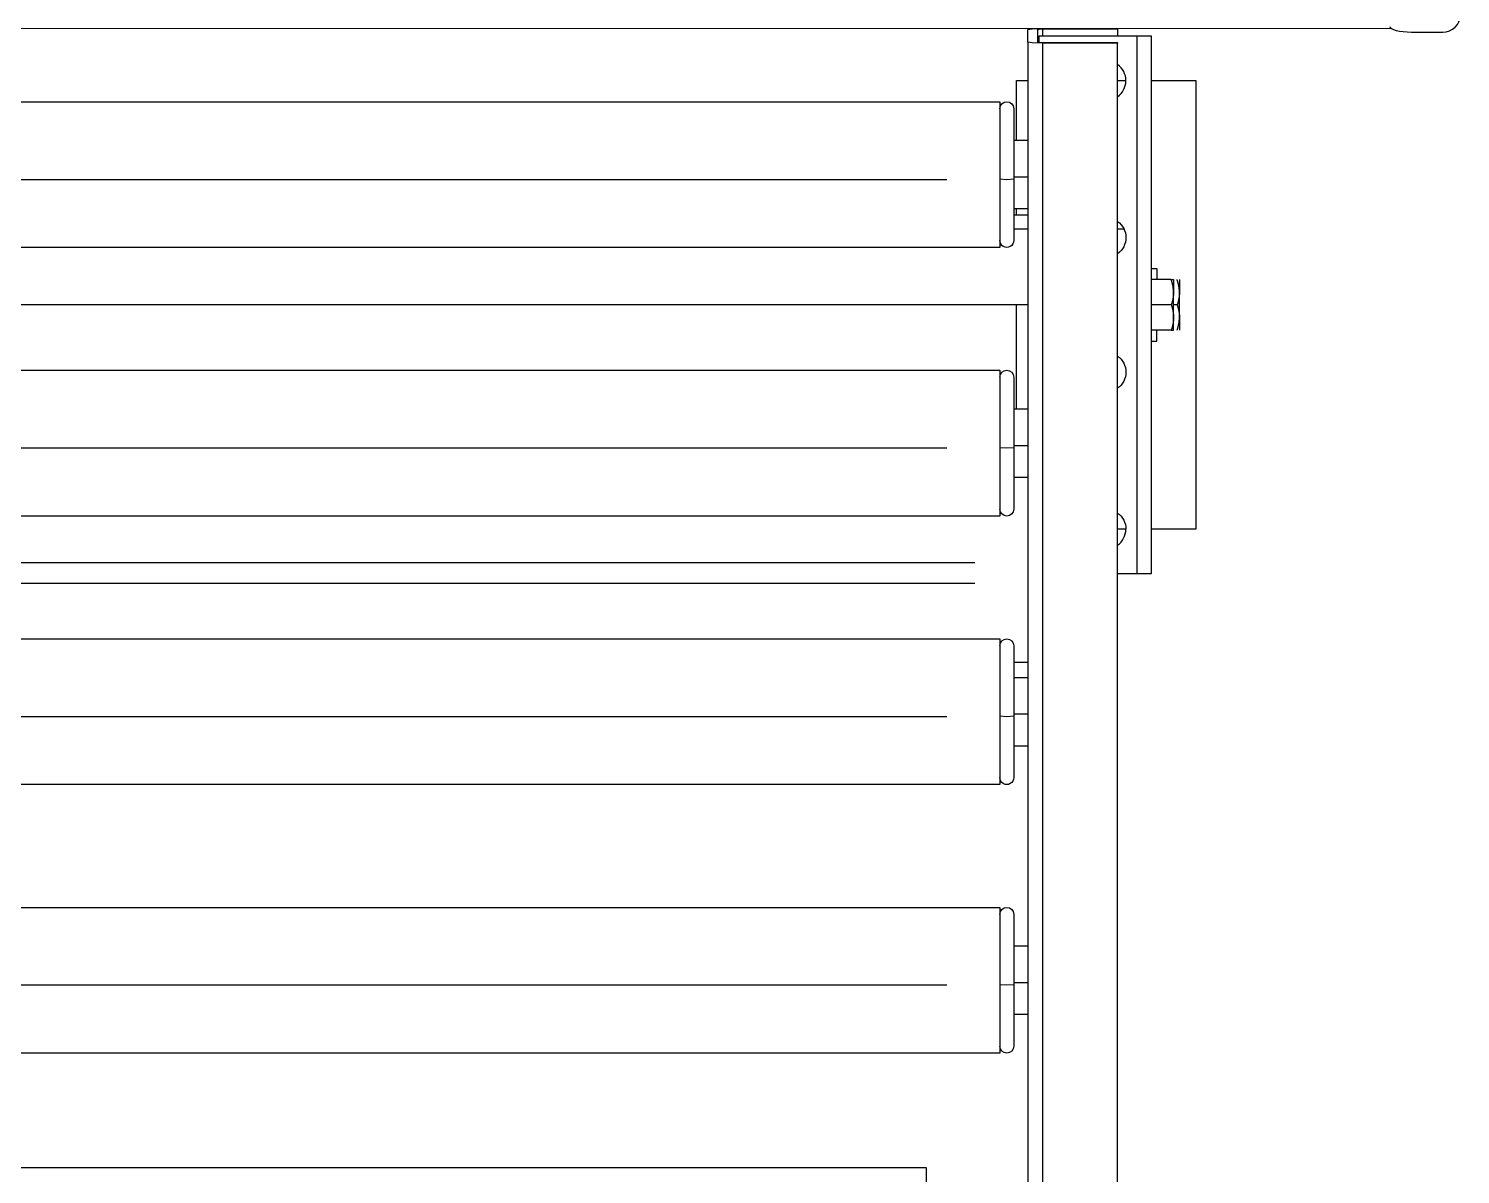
# Model space of a CAD drawing. Header units: millimetres. Extents: x -187347 to 135007, y -6415 to 292048.
# Drawn here: x -50210.1 to -49804.6, y 20953.1 to 21277.5 of the extents above; entities that cross this region are included whole.
import ezdxf

# ---------------------------------------------------------------- set-up
doc = ezdxf.new("R2010")
doc.units = ezdxf.units.MM
doc.header["$LTSCALE"] = 100
doc.layers.get('0').update_dxf_attribs({"lineweight": 18})
doc.layers.add('Layout CAT2', color=6, linetype='Continuous')

# ---------------------------------------------------------------- blocks, each defined once
blk = doc.blocks.new('25g245g2fd')
at = {"color": 0}
for p, q in [((21855.29, -3597.64), (21080.98, -3597.65)), ((21860.98, -3598.62), (21869.8, -3598.62))]:
    blk.add_line(p, q, dxfattribs=at)
for centre, major_axis, ratio, start_param, end_param in [((21869.8, -3593.79), (5, 0), 0.965926, 4.712389, 6.283185), ((21860.98, -3597.02), (6.17, 0), 0.258819, 3.141593, 4.712389)]:
    blk.add_ellipse(centre, major_axis=major_axis, ratio=ratio, start_param=start_param, end_param=end_param, dxfattribs=at)

msp = doc.modelspace()

# ---------------------------------------------------------------- linework, layer by layer
at = {"layer": 'Layout CAT2', "elevation": -3.45}
for points in [[(-49927.12, 21273.65), (-49927.12, 21277.24), (-49925.91, 21277.43), (-49922.96, 21277.51), (-49901.72, 21277.51), (-49901.72, 21277.33), (-49922.96, 21277.33), (-49923.94, 21277.3), (-49924.35, 21277.24), (-49924.35, 21273.65), (-49923.94, 21273.58), (-49922.96, 21273.56), (-49901.72, 21273.56), (-49901.72, 21273.38)], [(-49922.96, 21277.33), (-49922.96, 21275.48)], [(-49901.72, 21277.33), (-49901.72, 21275.48)], [(-49901.72, 20352.14), (-49901.72, 21273.38), (-49922.96, 21273.38), (-49925.91, 21273.45), (-49927.12, 21273.65), (-49927.12, 21240.25)], [(-49923.95, 21273.58), (-49923.95, 21275.5), (-49896.18, 21275.5), (-49893.37, 21275.5), (-49892.2, 21275.5), (-49892.2, 21123.1), (-49893.37, 21123.1), (-49896.18, 21123.1), (-49901.72, 21123.1)], [(-49922.96, 21273.38), (-49922.96, 20343.01)], [(-49896.18, 21123.1), (-49896.18, 21275.5)], [(-49930.3, 21245.91), (-49930.3, 21262.8), (-49927.12, 21262.8)], [(-49892.2, 21262.8), (-49879.5, 21262.8), (-49879.5, 21135.8), (-49892.2, 21135.8)], [(-49931.09, 21245.91), (-49927.12, 21245.91)], [(-49927.12, 21240.28), (-49927.12, 21237.97), (-49927.12, 21235.55), (-49927.12, 21233.17), (-49927.12, 21230.97)], [(-50462.99, 21234.84), (-49950.07, 21234.84)], [(-49935.06, 21234.97), (-49933.08, 21234.84), (-49931.09, 21234.97)], [(-49931.09, 21235.55), (-49927.12, 21235.55)], [(-49927.12, 21230.97), (-49927.12, 21164.21)], [(-49927.13, 21224.7), (-49931.1, 21224.7)], [(-49927.12, 21226.46), (-49931.09, 21226.46)], [(-49930.3, 21224.7), (-49930.3, 21226.46)], [(-49927.13, 21220.71), (-49931.1, 21220.71)], [(-49899.88, 21220.71), (-49901.73, 21220.71)], [(-49892.2, 21209.61), (-49890.54, 21209.61), (-49890.54, 21208.78), (-49890.54, 21206.44)], [(-49886.49, 21206.44), (-49886.48, 21206.44), (-49886.47, 21206.44), (-49886.46, 21206.44), (-49886.45, 21206.44), (-49886.44, 21206.44), (-49886.43, 21206.44), (-49886.42, 21206.44), (-49886.41, 21206.44), (-49886.4, 21206.44), (-49886.39, 21206.44), (-49886.38, 21206.44), (-49886.37, 21206.44), (-49886.36, 21206.44), (-49886.35, 21206.44), (-49886.34, 21206.44), (-49886.33, 21206.44), (-49886.32, 21206.44), (-49886.31, 21206.44), (-49886.3, 21206.44), (-49886.3, 21206.44), (-49886.29, 21206.44), (-49886.28, 21206.44), (-49886.27, 21206.44), (-49886.26, 21206.44), (-49886.26, 21206.44), (-49886.25, 21206.44), (-49886.23, 21206.44), (-49886.23, 21206.44), (-49886.22, 21206.44), (-49886.21, 21206.44), (-49886.2, 21206.44), (-49886.2, 21206.44), (-49886.19, 21206.44), (-49886.18, 21206.44), (-49886.18, 21206.44), (-49886.17, 21206.44), (-49886.16, 21206.44), (-49886.15, 21206.44), (-49886.14, 21206.44), (-49886.14, 21206.44), (-49886.13, 21206.44), (-49886.12, 21206.44), (-49886.12, 21206.44), (-49886.11, 21206.44), (-49886.1, 21206.44), (-49886.1, 21206.44), (-49886.09, 21206.44), (-49886.08, 21206.44), (-49886.08, 21206.44), (-49886.07, 21206.44), (-49886.07, 21206.44), (-49886.06, 21206.44), (-49886.05, 21206.44), (-49886.05, 21206.44), (-49886.04, 21206.44), (-49886.03, 21206.44), (-49886.03, 21206.44), (-49886.02, 21206.44), (-49886, 21206.44), (-49885.99, 21206.44), (-49885.97, 21206.44), (-49885.95, 21206.44), (-49885.93, 21206.44), (-49885.92, 21206.44), (-49885.91, 21206.44), (-49885.9, 21206.44), (-49885.89, 21206.44), (-49885.89, 21206.44), (-49885.88, 21206.44), (-49885.88, 21206.44), (-49885.87, 21206.44), (-49885.86, 21206.44), (-49885.86, 21206.44), (-49885.85, 21206.44), (-49885.85, 21206.44), (-49885.85, 21205.48), (-49885.85, 21202.87), (-49885.85, 21202.89), (-49885.85, 21202.92), (-49885.85, 21202.94), (-49885.85, 21202.97), (-49885.85, 21203), (-49885.85, 21203.02), (-49885.85, 21203.04), (-49885.85, 21203.07), (-49885.85, 21203.1), (-49885.85, 21203.12), (-49885.85, 21203.14), (-49885.85, 21203.17), (-49885.85, 21203.2), (-49885.86, 21203.22), (-49885.86, 21203.24), (-49885.86, 21203.27), (-49885.86, 21203.3), (-49885.86, 21203.32), (-49885.86, 21203.34), (-49885.86, 21203.37), (-49885.86, 21203.4), (-49885.86, 21203.42), (-49885.87, 21203.45), (-49885.87, 21203.47), (-49885.87, 21203.5), (-49885.88, 21203.52), (-49885.88, 21203.55), (-49885.88, 21203.57), (-49885.88, 21203.6), (-49885.88, 21203.62), (-49885.89, 21203.65), (-49885.89, 21203.67), (-49885.89, 21203.7), (-49885.89, 21203.73), (-49885.89, 21203.75), (-49885.9, 21203.77), (-49885.91, 21203.89), (-49885.92, 21204), (-49885.93, 21204.11), (-49885.95, 21204.22), (-49885.97, 21204.33), (-49885.98, 21204.45), (-49886, 21204.56), (-49886.02, 21204.67), (-49886.03, 21204.73), (-49886.04, 21204.79), (-49886.05, 21204.85), (-49886.07, 21204.91), (-49886.08, 21204.96), (-49886.09, 21205.02), (-49886.11, 21205.08), (-49886.12, 21205.14), (-49886.13, 21205.19), (-49886.14, 21205.25), (-49886.16, 21205.31), (-49886.18, 21205.37), (-49886.19, 21205.43), (-49886.2, 21205.49), (-49886.22, 21205.55), (-49886.23, 21205.6), (-49886.25, 21205.66), (-49886.27, 21205.72), (-49886.28, 21205.78), (-49886.3, 21205.84), (-49886.32, 21205.9), (-49886.34, 21205.96), (-49886.36, 21206.02), (-49886.37, 21206.08), (-49886.39, 21206.14), (-49886.41, 21206.2), (-49886.43, 21206.25), (-49886.45, 21206.32), (-49886.47, 21206.38), (-49886.49, 21206.44), (-49892.2, 21206.44)], [(-49884.19, 21206.44), (-49884.19, 21205.48), (-49884.19, 21202.87), (-49884.19, 21202.89), (-49884.19, 21202.92), (-49884.19, 21202.94), (-49884.19, 21202.97), (-49884.19, 21203), (-49884.19, 21203.02), (-49884.19, 21203.04), (-49884.19, 21203.07), (-49884.19, 21203.1), (-49884.19, 21203.12), (-49884.19, 21203.14), (-49884.19, 21203.17), (-49884.19, 21203.2), (-49884.19, 21203.22), (-49884.19, 21203.24), (-49884.2, 21203.27), (-49884.2, 21203.3), (-49884.2, 21203.32), (-49884.2, 21203.34), (-49884.2, 21203.37), (-49884.2, 21203.4), (-49884.2, 21203.42), (-49884.2, 21203.45), (-49884.21, 21203.47), (-49884.21, 21203.5), (-49884.21, 21203.52), (-49884.21, 21203.55), (-49884.21, 21203.57), (-49884.21, 21203.6), (-49884.22, 21203.62), (-49884.22, 21203.65), (-49884.22, 21203.67), (-49884.22, 21203.7), (-49884.22, 21203.73), (-49884.23, 21203.75), (-49884.23, 21203.77), (-49884.24, 21203.89), (-49884.26, 21204), (-49884.27, 21204.11), (-49884.28, 21204.22), (-49884.3, 21204.33), (-49884.32, 21204.45), (-49884.34, 21204.56), (-49884.36, 21204.67), (-49884.37, 21204.73), (-49884.38, 21204.79), (-49884.39, 21204.85), (-49884.4, 21204.91), (-49884.41, 21204.96), (-49884.43, 21205.02), (-49884.44, 21205.08), (-49884.46, 21205.14), (-49884.47, 21205.19), (-49884.48, 21205.25), (-49884.5, 21205.31), (-49884.51, 21205.37), (-49884.53, 21205.43), (-49884.54, 21205.49), (-49884.56, 21205.55), (-49884.57, 21205.6), (-49884.59, 21205.66), (-49884.61, 21205.72), (-49884.62, 21205.78), (-49884.64, 21205.84), (-49884.65, 21205.9), (-49884.67, 21205.96), (-49884.69, 21206.02), (-49884.71, 21206.08), (-49884.73, 21206.14), (-49884.75, 21206.2), (-49884.76, 21206.25), (-49884.78, 21206.32), (-49884.81, 21206.38), (-49884.83, 21206.44)], [(-49927.13, 21199.3), (-50479.58, 21199.3)], [(-49930.3, 21169.87), (-49930.3, 21199.3)], [(-49886.49, 21199.3), (-49892.2, 21199.3)], [(-49884.83, 21199.3), (-49885.85, 21199.3)], [(-49886.49, 21192.15), (-49886.47, 21192.15), (-49886.45, 21192.15), (-49886.43, 21192.15), (-49886.41, 21192.15), (-49886.39, 21192.15), (-49886.37, 21192.15), (-49886.36, 21192.15), (-49886.34, 21192.15), (-49886.32, 21192.15), (-49886.3, 21192.15), (-49886.29, 21192.15), (-49886.27, 21192.15), (-49886.25, 21192.15), (-49886.23, 21192.15), (-49886.22, 21192.15), (-49886.2, 21192.15), (-49886.19, 21192.15), (-49886.18, 21192.15), (-49886.16, 21192.15), (-49886.14, 21192.15), (-49886.13, 21192.15), (-49886.12, 21192.15), (-49886.11, 21192.15), (-49886.09, 21192.15), (-49886.08, 21192.15), (-49886.07, 21192.15), (-49886.06, 21192.15), (-49886.04, 21192.15), (-49886.03, 21192.15), (-49886.02, 21192.15), (-49886, 21192.15), (-49885.99, 21192.15), (-49885.97, 21192.15), (-49885.95, 21192.15), (-49885.93, 21192.15), (-49885.92, 21192.15), (-49885.91, 21192.15), (-49885.9, 21192.15), (-49885.89, 21192.15), (-49885.89, 21192.15), (-49885.88, 21192.15), (-49885.88, 21192.15), (-49885.87, 21192.15), (-49885.86, 21192.15), (-49885.86, 21192.15), (-49885.85, 21192.15), (-49885.85, 21192.15), (-49885.85, 21193.11), (-49885.85, 21195.72), (-49885.85, 21195.68), (-49885.85, 21195.63), (-49885.85, 21195.59), (-49885.85, 21195.54), (-49885.85, 21195.5), (-49885.85, 21195.45), (-49885.85, 21195.41), (-49885.86, 21195.36), (-49885.86, 21195.32), (-49885.86, 21195.27), (-49885.86, 21195.23), (-49885.86, 21195.18), (-49885.87, 21195.13), (-49885.87, 21195.09), (-49885.88, 21195.04), (-49885.88, 21195), (-49885.88, 21194.95), (-49885.89, 21194.9), (-49885.89, 21194.86), (-49885.9, 21194.81), (-49885.91, 21194.7), (-49885.92, 21194.59), (-49885.93, 21194.48), (-49885.95, 21194.37), (-49885.97, 21194.26), (-49885.98, 21194.14), (-49886, 21194.03), (-49886.02, 21193.92), (-49886.03, 21193.89), (-49886.03, 21193.86), (-49886.04, 21193.83), (-49886.04, 21193.8), (-49886.05, 21193.77), (-49886.05, 21193.74), (-49886.07, 21193.71), (-49886.07, 21193.68), (-49886.08, 21193.65), (-49886.08, 21193.62), (-49886.09, 21193.59), (-49886.1, 21193.56), (-49886.1, 21193.53), (-49886.11, 21193.5), (-49886.11, 21193.47), (-49886.12, 21193.44), (-49886.13, 21193.41), (-49886.13, 21193.38), (-49886.14, 21193.35), (-49886.15, 21193.32), (-49886.16, 21193.29), (-49886.17, 21193.26), (-49886.17, 21193.23), (-49886.18, 21193.2), (-49886.19, 21193.17), (-49886.2, 21193.14), (-49886.2, 21193.1), (-49886.21, 21193.08), (-49886.22, 21193.05), (-49886.23, 21193.02), (-49886.23, 21192.99), (-49886.25, 21192.96), (-49886.25, 21192.93), (-49886.26, 21192.89), (-49886.27, 21192.86), (-49886.28, 21192.84), (-49886.29, 21192.8), (-49886.29, 21192.77), (-49886.3, 21192.74), (-49886.31, 21192.71), (-49886.32, 21192.68), (-49886.33, 21192.65), (-49886.34, 21192.62), (-49886.35, 21192.59), (-49886.36, 21192.55), (-49886.37, 21192.53), (-49886.38, 21192.5), (-49886.39, 21192.46), (-49886.4, 21192.43), (-49886.41, 21192.4), (-49886.41, 21192.37), (-49886.43, 21192.34), (-49886.44, 21192.31), (-49886.45, 21192.27), (-49886.46, 21192.25), (-49886.47, 21192.22), (-49886.48, 21192.18), (-49886.49, 21192.15), (-49892.2, 21192.15)], [(-49884.83, 21192.15), (-49884.82, 21192.18), (-49884.81, 21192.22), (-49884.8, 21192.25), (-49884.78, 21192.27), (-49884.77, 21192.31), (-49884.76, 21192.34), (-49884.75, 21192.37), (-49884.74, 21192.4), (-49884.73, 21192.43), (-49884.72, 21192.46), (-49884.72, 21192.5), (-49884.71, 21192.53), (-49884.69, 21192.55), (-49884.68, 21192.59), (-49884.68, 21192.62), (-49884.67, 21192.65), (-49884.66, 21192.68), (-49884.65, 21192.71), (-49884.64, 21192.74), (-49884.63, 21192.77), (-49884.62, 21192.8), (-49884.62, 21192.84), (-49884.61, 21192.86), (-49884.6, 21192.89), (-49884.59, 21192.93), (-49884.58, 21192.96), (-49884.57, 21192.99), (-49884.56, 21193.02), (-49884.56, 21193.05), (-49884.55, 21193.08), (-49884.54, 21193.1), (-49884.53, 21193.14), (-49884.53, 21193.17), (-49884.52, 21193.2), (-49884.51, 21193.23), (-49884.5, 21193.26), (-49884.49, 21193.29), (-49884.49, 21193.32), (-49884.48, 21193.35), (-49884.47, 21193.38), (-49884.47, 21193.41), (-49884.46, 21193.44), (-49884.45, 21193.47), (-49884.45, 21193.5), (-49884.44, 21193.53), (-49884.43, 21193.56), (-49884.43, 21193.59), (-49884.42, 21193.62), (-49884.41, 21193.65), (-49884.4, 21193.68), (-49884.4, 21193.71), (-49884.39, 21193.74), (-49884.39, 21193.77), (-49884.38, 21193.8), (-49884.38, 21193.83), (-49884.37, 21193.86), (-49884.36, 21193.89), (-49884.36, 21193.92), (-49884.34, 21194.03), (-49884.32, 21194.14), (-49884.3, 21194.26), (-49884.28, 21194.37), (-49884.27, 21194.48), (-49884.26, 21194.59), (-49884.24, 21194.7), (-49884.23, 21194.81), (-49884.23, 21194.86), (-49884.22, 21194.9), (-49884.22, 21194.95), (-49884.21, 21195), (-49884.21, 21195.04), (-49884.21, 21195.09), (-49884.2, 21195.13), (-49884.2, 21195.18), (-49884.2, 21195.23), (-49884.2, 21195.27), (-49884.2, 21195.32), (-49884.19, 21195.36), (-49884.19, 21195.41), (-49884.19, 21195.45), (-49884.19, 21195.5), (-49884.19, 21195.54), (-49884.19, 21195.59), (-49884.19, 21195.63), (-49884.19, 21195.68), (-49884.19, 21195.72), (-49884.19, 21193.11), (-49884.19, 21192.15)], [(-49892.2, 21188.98), (-49890.54, 21188.98), (-49890.54, 21189.81), (-49890.54, 21192.15)], [(-49931.09, 21169.87), (-49927.12, 21169.87)], [(-49927.12, 21164.24), (-49927.12, 21161.93), (-49927.12, 21159.51), (-49927.12, 21157.13), (-49927.12, 21154.94)], [(-50462.99, 21158.8), (-49950.07, 21158.8)], [(-49935.06, 21158.93), (-49933.08, 21158.8), (-49931.09, 21158.93)], [(-49931.09, 21159.51), (-49927.12, 21159.51)], [(-49927.12, 21154.93), (-49927.12, 21088.16)], [(-49927.12, 21150.42), (-49931.09, 21150.42)], [(-50479.58, 21126.38), (-49942.13, 21126.38)], [(-50470.94, 21120.5), (-49942.13, 21120.5)], [(-49931.1, 21098.12), (-49927.12, 21098.12)], [(-49931.09, 21093.83), (-49927.12, 21093.83)], [(-49927.12, 21088.2), (-49927.12, 21085.89), (-49927.12, 21083.47), (-49927.12, 21081.09), (-49927.12, 21078.89)], [(-50462.99, 21082.76), (-49950.07, 21082.76)], [(-49935.06, 21082.89), (-49933.08, 21082.76), (-49931.09, 21082.89)], [(-49931.09, 21083.47), (-49927.12, 21083.47)], [(-49927.12, 21078.88), (-49927.12, 21012.16)], [(-49927.12, 21074.38), (-49931.09, 21074.38)], [(-49931.09, 21017.79), (-49927.12, 21017.79)], [(-49927.12, 21012.16), (-49927.12, 21009.85), (-49927.12, 21007.43), (-49927.12, 21005.05), (-49927.12, 21002.86)], [(-50462.99, 21006.72), (-49950.07, 21006.72)], [(-49935.06, 21006.85), (-49933.08, 21006.72), (-49931.09, 21006.85)], [(-49931.09, 21007.43), (-49927.12, 21007.43)], [(-49927.12, 21002.84), (-49927.12, 20936.12), (-49927.12, 20933.81), (-49927.12, 20931.39), (-49927.12, 20929.01), (-49927.12, 20926.81)], [(-49927.12, 20998.34), (-49931.09, 20998.34)]]:
    msp.add_lwpolyline(points, dxfattribs=at)
for points in [[(-49901.72, 21262.8), (-49899.34, 21262.8, 0.245506), (-49901.72, 21267.35)], [(-49935.06, 21254.84, -0.999635), (-49931.09, 21254.84), (-49931.09, 21253.3), (-49931.09, 21248.94), (-49931.09, 21242.47), (-49931.09, 21234.97), (-49931.09, 21226.16), (-49931.09, 21219.83), (-49931.09, 21217.53, -1.001344), (-49935.06, 21217.53)], [(-49901.72, 21222.9, -0.245506), (-49899.34, 21218.35, -0.24564), (-49901.72, 21213.79)], [(-49901.72, 21184.8, -0.245506), (-49899.34, 21180.25, -0.24564), (-49901.72, 21175.68)], [(-49935.06, 21178.8, -0.999635), (-49931.09, 21178.8), (-49931.09, 21177.26), (-49931.09, 21172.9), (-49931.09, 21166.43), (-49931.09, 21158.93), (-49931.09, 21150.13), (-49931.09, 21143.79), (-49931.09, 21141.49, -0.999635), (-49935.06, 21141.49)], [(-49901.72, 21140.35, -0.245506), (-49899.34, 21135.8), (-49901.72, 21135.8)], [(-49935.06, 21102.76, -0.999635), (-49931.09, 21102.76), (-49931.09, 21101.22), (-49931.09, 21096.86), (-49931.09, 21090.39), (-49931.09, 21082.89), (-49931.09, 21074.08), (-49931.09, 21067.75), (-49931.09, 21065.45, -1.001344), (-49935.06, 21065.45)], [(-49935.06, 21026.72, -0.999635), (-49931.09, 21026.72), (-49931.09, 21025.18), (-49931.09, 21020.82), (-49931.09, 21014.35), (-49931.09, 21006.85), (-49931.09, 20998.05), (-49931.09, 20991.71), (-49931.09, 20989.41, -0.999635), (-49935.06, 20989.41)]]:
    msp.add_lwpolyline(points, format="xyb", dxfattribs=at)
for points in [[(-50477.99, 21215.55), (-50477.99, 21218.09), (-50477.99, 21225.1), (-50477.99, 21234.84), (-50477.99, 21243.14), (-50477.99, 21250.29), (-50477.99, 21255.12), (-50477.99, 21256.82), (-49935.06, 21256.82), (-49935.06, 21255.12), (-49935.06, 21250.29), (-49935.06, 21243.14), (-49935.06, 21234.84), (-49935.06, 21225.1), (-49935.06, 21218.09), (-49935.06, 21215.55)], [(-49886.49, 21199.3), (-49886.47, 21199.23), (-49886.45, 21199.17), (-49886.43, 21199.11), (-49886.41, 21199.05), (-49886.39, 21198.99), (-49886.37, 21198.93), (-49886.36, 21198.87), (-49886.34, 21198.81), (-49886.32, 21198.76), (-49886.3, 21198.69), (-49886.28, 21198.63), (-49886.27, 21198.58), (-49886.25, 21198.52), (-49886.23, 21198.46), (-49886.22, 21198.4), (-49886.2, 21198.34), (-49886.19, 21198.29), (-49886.18, 21198.23), (-49886.16, 21198.17), (-49886.14, 21198.11), (-49886.13, 21198.05), (-49886.12, 21197.99), (-49886.11, 21197.94), (-49886.09, 21197.88), (-49886.08, 21197.82), (-49886.07, 21197.76), (-49886.05, 21197.7), (-49886.04, 21197.65), (-49886.03, 21197.59), (-49886.02, 21197.53), (-49886, 21197.42), (-49885.98, 21197.3), (-49885.97, 21197.19), (-49885.95, 21197.08), (-49885.93, 21196.97), (-49885.92, 21196.86), (-49885.91, 21196.75), (-49885.9, 21196.63), (-49885.89, 21196.61), (-49885.89, 21196.58), (-49885.89, 21196.56), (-49885.89, 21196.53), (-49885.89, 21196.51), (-49885.88, 21196.48), (-49885.88, 21196.45), (-49885.88, 21196.43), (-49885.88, 21196.4), (-49885.88, 21196.38), (-49885.87, 21196.35), (-49885.87, 21196.33), (-49885.87, 21196.3), (-49885.86, 21196.28), (-49885.86, 21196.25), (-49885.86, 21196.23), (-49885.86, 21196.2), (-49885.86, 21196.18), (-49885.86, 21196.15), (-49885.86, 21196.13), (-49885.86, 21196.1), (-49885.86, 21196.07), (-49885.85, 21196.05), (-49885.85, 21196.03), (-49885.85, 21196), (-49885.85, 21195.97), (-49885.85, 21195.95), (-49885.85, 21195.93), (-49885.85, 21195.9), (-49885.85, 21195.87), (-49885.85, 21195.85), (-49885.85, 21195.82), (-49885.85, 21195.8), (-49885.85, 21195.77), (-49885.85, 21195.75), (-49885.85, 21195.72), (-49885.85, 21199.3), (-49885.85, 21202.87), (-49885.85, 21202.82), (-49885.85, 21202.78), (-49885.85, 21202.73), (-49885.85, 21202.68), (-49885.85, 21202.64), (-49885.85, 21202.59), (-49885.85, 21202.55), (-49885.86, 21202.5), (-49885.86, 21202.46), (-49885.86, 21202.41), (-49885.86, 21202.37), (-49885.86, 21202.32), (-49885.87, 21202.28), (-49885.87, 21202.23), (-49885.88, 21202.19), (-49885.88, 21202.14), (-49885.88, 21202.1), (-49885.89, 21202.05), (-49885.89, 21202.01), (-49885.9, 21201.96), (-49885.91, 21201.85), (-49885.92, 21201.74), (-49885.93, 21201.62), (-49885.95, 21201.51), (-49885.97, 21201.4), (-49885.98, 21201.29), (-49886, 21201.17), (-49886.02, 21201.06), (-49886.03, 21201.03), (-49886.03, 21201), (-49886.04, 21200.97), (-49886.04, 21200.94), (-49886.05, 21200.91), (-49886.05, 21200.88), (-49886.07, 21200.85), (-49886.07, 21200.83), (-49886.08, 21200.79), (-49886.08, 21200.76), (-49886.09, 21200.74), (-49886.1, 21200.7), (-49886.1, 21200.67), (-49886.11, 21200.65), (-49886.11, 21200.61), (-49886.12, 21200.58), (-49886.13, 21200.56), (-49886.13, 21200.52), (-49886.14, 21200.49), (-49886.15, 21200.46), (-49886.16, 21200.43), (-49886.17, 21200.4), (-49886.17, 21200.37), (-49886.18, 21200.34), (-49886.19, 21200.31), (-49886.2, 21200.28), (-49886.2, 21200.25), (-49886.21, 21200.22), (-49886.22, 21200.19), (-49886.23, 21200.16), (-49886.23, 21200.13), (-49886.25, 21200.1), (-49886.25, 21200.07), (-49886.26, 21200.04), (-49886.27, 21200.01), (-49886.28, 21199.98), (-49886.29, 21199.95), (-49886.29, 21199.92), (-49886.3, 21199.88), (-49886.31, 21199.85), (-49886.32, 21199.83), (-49886.33, 21199.79), (-49886.34, 21199.76), (-49886.35, 21199.73), (-49886.36, 21199.7), (-49886.37, 21199.67), (-49886.38, 21199.64), (-49886.39, 21199.61), (-49886.4, 21199.58), (-49886.41, 21199.55), (-49886.41, 21199.51), (-49886.43, 21199.48), (-49886.44, 21199.45), (-49886.45, 21199.42), (-49886.46, 21199.39), (-49886.47, 21199.36), (-49886.48, 21199.33)], [(-49884.83, 21199.3), (-49884.81, 21199.23), (-49884.78, 21199.17), (-49884.76, 21199.11), (-49884.75, 21199.05), (-49884.73, 21198.99), (-49884.71, 21198.93), (-49884.69, 21198.87), (-49884.67, 21198.81), (-49884.65, 21198.76), (-49884.64, 21198.69), (-49884.62, 21198.63), (-49884.61, 21198.58), (-49884.59, 21198.52), (-49884.57, 21198.46), (-49884.56, 21198.4), (-49884.54, 21198.34), (-49884.53, 21198.29), (-49884.51, 21198.23), (-49884.5, 21198.17), (-49884.48, 21198.11), (-49884.47, 21198.05), (-49884.46, 21197.99), (-49884.44, 21197.94), (-49884.43, 21197.88), (-49884.41, 21197.82), (-49884.4, 21197.76), (-49884.39, 21197.7), (-49884.38, 21197.65), (-49884.37, 21197.59), (-49884.36, 21197.53), (-49884.34, 21197.42), (-49884.32, 21197.3), (-49884.3, 21197.19), (-49884.28, 21197.08), (-49884.27, 21196.97), (-49884.26, 21196.86), (-49884.24, 21196.75), (-49884.23, 21196.63), (-49884.23, 21196.61), (-49884.22, 21196.58), (-49884.22, 21196.56), (-49884.22, 21196.53), (-49884.22, 21196.51), (-49884.22, 21196.48), (-49884.21, 21196.45), (-49884.21, 21196.43), (-49884.21, 21196.4), (-49884.21, 21196.38), (-49884.21, 21196.35), (-49884.21, 21196.33), (-49884.2, 21196.3), (-49884.2, 21196.28), (-49884.2, 21196.25), (-49884.2, 21196.23), (-49884.2, 21196.2), (-49884.2, 21196.18), (-49884.2, 21196.15), (-49884.2, 21196.13), (-49884.19, 21196.1), (-49884.19, 21196.07), (-49884.19, 21196.05), (-49884.19, 21196.03), (-49884.19, 21196), (-49884.19, 21195.97), (-49884.19, 21195.95), (-49884.19, 21195.93), (-49884.19, 21195.9), (-49884.19, 21195.87), (-49884.19, 21195.85), (-49884.19, 21195.82), (-49884.19, 21195.8), (-49884.19, 21195.77), (-49884.19, 21195.75), (-49884.19, 21195.72), (-49884.19, 21199.3), (-49884.19, 21202.87), (-49884.19, 21202.82), (-49884.19, 21202.78), (-49884.19, 21202.73), (-49884.19, 21202.68), (-49884.19, 21202.64), (-49884.19, 21202.59), (-49884.19, 21202.55), (-49884.19, 21202.5), (-49884.2, 21202.46), (-49884.2, 21202.41), (-49884.2, 21202.37), (-49884.2, 21202.32), (-49884.2, 21202.28), (-49884.21, 21202.23), (-49884.21, 21202.19), (-49884.21, 21202.14), (-49884.22, 21202.1), (-49884.22, 21202.05), (-49884.23, 21202.01), (-49884.23, 21201.96), (-49884.24, 21201.85), (-49884.26, 21201.74), (-49884.27, 21201.62), (-49884.28, 21201.51), (-49884.3, 21201.4), (-49884.32, 21201.29), (-49884.34, 21201.17), (-49884.36, 21201.06), (-49884.36, 21201.03), (-49884.37, 21201), (-49884.38, 21200.97), (-49884.38, 21200.94), (-49884.39, 21200.91), (-49884.39, 21200.88), (-49884.4, 21200.85), (-49884.4, 21200.83), (-49884.41, 21200.79), (-49884.42, 21200.76), (-49884.43, 21200.74), (-49884.43, 21200.7), (-49884.44, 21200.67), (-49884.45, 21200.65), (-49884.45, 21200.61), (-49884.46, 21200.58), (-49884.47, 21200.56), (-49884.47, 21200.52), (-49884.48, 21200.49), (-49884.49, 21200.46), (-49884.49, 21200.43), (-49884.5, 21200.4), (-49884.51, 21200.37), (-49884.52, 21200.34), (-49884.53, 21200.31), (-49884.53, 21200.28), (-49884.54, 21200.25), (-49884.55, 21200.22), (-49884.56, 21200.19), (-49884.56, 21200.16), (-49884.57, 21200.13), (-49884.58, 21200.1), (-49884.59, 21200.07), (-49884.6, 21200.04), (-49884.61, 21200.01), (-49884.62, 21199.98), (-49884.62, 21199.95), (-49884.63, 21199.92), (-49884.64, 21199.88), (-49884.65, 21199.85), (-49884.66, 21199.83), (-49884.67, 21199.79), (-49884.68, 21199.76), (-49884.68, 21199.73), (-49884.69, 21199.7), (-49884.71, 21199.67), (-49884.72, 21199.64), (-49884.72, 21199.61), (-49884.73, 21199.58), (-49884.74, 21199.55), (-49884.75, 21199.51), (-49884.76, 21199.48), (-49884.77, 21199.45), (-49884.78, 21199.42), (-49884.8, 21199.39), (-49884.81, 21199.36), (-49884.82, 21199.33)], [(-50477.99, 21139.5), (-50477.99, 21142.05), (-50477.99, 21149.06), (-50477.99, 21158.8), (-50477.99, 21167.1), (-50477.99, 21174.26), (-50477.99, 21179.08), (-50477.99, 21180.78), (-49935.06, 21180.78), (-49935.06, 21179.08), (-49935.06, 21174.26), (-49935.06, 21167.1), (-49935.06, 21158.8), (-49935.06, 21149.06), (-49935.06, 21142.05), (-49935.06, 21139.5)], [(-50477.99, 21063.47), (-50477.99, 21066.01), (-50477.99, 21073.02), (-50477.99, 21082.76), (-50477.99, 21091.06), (-50477.99, 21098.21), (-50477.99, 21103.04), (-50477.99, 21104.74), (-49935.06, 21104.74), (-49935.06, 21103.04), (-49935.06, 21098.21), (-49935.06, 21091.06), (-49935.06, 21082.76), (-49935.06, 21073.02), (-49935.06, 21066.01), (-49935.06, 21063.47)], [(-50477.99, 20987.43), (-50477.99, 20989.97), (-50477.99, 20996.98), (-50477.99, 21006.72), (-50477.99, 21015.02), (-50477.99, 21022.18), (-50477.99, 21027), (-50477.99, 21028.7), (-49935.06, 21028.7), (-49935.06, 21027), (-49935.06, 21022.18), (-49935.06, 21015.02), (-49935.06, 21006.72), (-49935.06, 20996.98), (-49935.06, 20989.97), (-49935.06, 20987.43)], [(-50455.93, 20909.02), (-50455.93, 20910.77), (-50455.93, 20915.76), (-50455.93, 20923.22), (-50455.93, 20932.03), (-50455.93, 20940.83), (-50455.93, 20948.29), (-50455.93, 20953.27), (-50455.93, 20955.02), (-49955.93, 20955.02), (-49955.93, 20953.27), (-49955.93, 20948.29), (-49955.93, 20940.83), (-49955.93, 20932.03), (-49955.93, 20923.22), (-49955.93, 20915.76), (-49955.93, 20910.77), (-49955.93, 20909.02)]]:
    msp.add_lwpolyline(points, close=True, dxfattribs=at)
at = {"layer": 'Layout CAT2'}
for centre in [(-49904.9, 21262.79, -3.45), (-49904.9, 21135.79, -3.45)]:
    msp.add_arc(centre, 5.55, 304.8318, 0.0353, dxfattribs=at)

# ---------------------------------------------------------------- block references
msp.add_blockref('25g245g2fd', (-71679.42, 24875.15, -3.45), dxfattribs=at)

doc.saveas('drawing.dxf')
